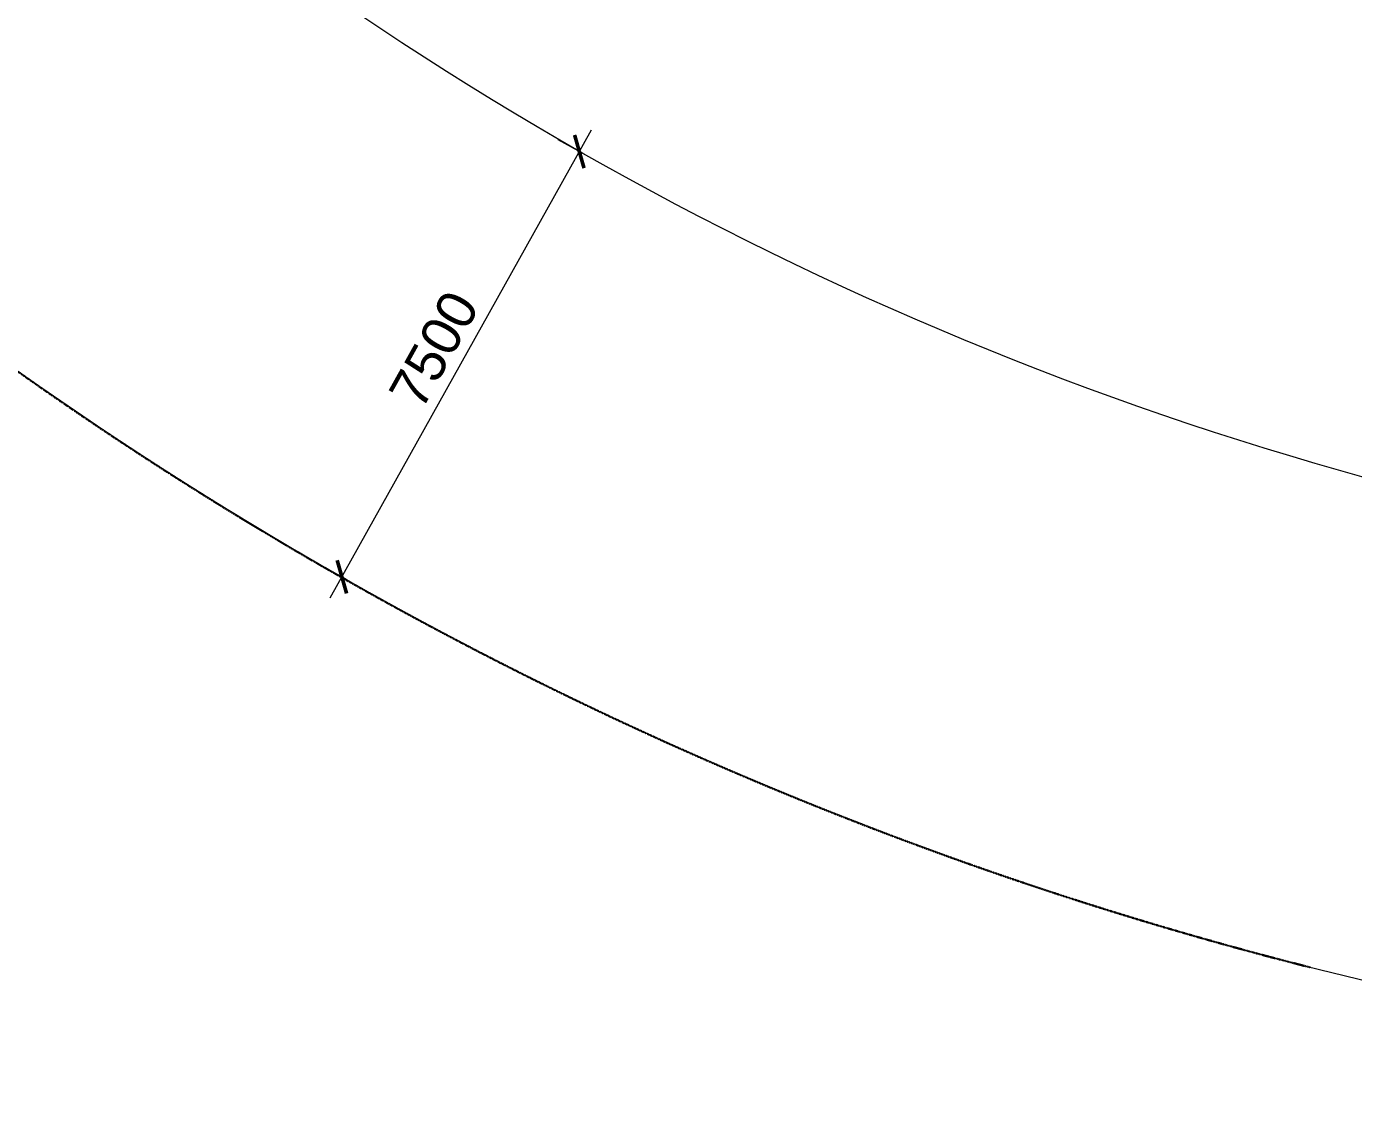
# Model space of a CAD drawing. Header units: millimetres. Extents: x -55734 to 162275, y 47779 to 197208.
# Drawn here: x 62458 to 82886, y 115250 to 131694 of the extents above; entities that cross this region are included whole.
import ezdxf
from ezdxf.xclip import XClip

# ---------------------------------------------------------------- set-up
doc = ezdxf.new("R2010")
doc.units = ezdxf.units.MM
doc.header["$XCLIPFRAME"] = 0
doc.linetypes.add('20180221 BF$0$2-2', pattern=[10, 5, -5])
doc.linetypes.add('20180221 BF$0$HIDDEN', pattern=[0.375, 0.25, -0.125])
for name, color, linetype, lineweight in [('20180221 BF$0$QHH ÐỀ XUẤT ÐIỀU CHỈNH', 5, '20180221 BF$0$HIDDEN', 30), ('DIM', 1, 'Continuous', 5), ('NET THAY 2', 55, 'Continuous', 5), ('NET-CAT', 3, 'Continuous', 15), ('NET-THAY', 2, 'Continuous', 9)]:
    doc.layers.add(name, color=color, linetype=linetype, lineweight=lineweight)
doc.styles.add('TA1', font='Font - TrueType - Arial.ttf')
doc.dimstyles.new('D_300_KTx3.0', dxfattribs={"dimtxt": 600, "dimasz": 375, "dimexe": 375, "dimexo": 375, "dimgap": 160, "dimtad": 1, "dimdec": 0, "dimzin": 9, "dimtxsty": 'TA1', "dimblk": 'ARCHTICK', "dimcen": 1, "dimdle": 375, "dimclrd": 256, "dimclre": 256, "dimclrt": 7, "dimadec": 0, "dimazin": 0, "dimtfac": 1, "dimtdec": 0, "dimtix": 1, "dimtmove": 1, "dimatfit": 3, "dimldrblk": 'ARCHTICK', "dimfxl": 1, "dimtolj": 1, "dimtzin": 0, "dimlwd": -1, "dimlwe": -1, "dimarcsym": 0})

# ---------------------------------------------------------------- blocks, each defined once
blk = doc.blocks.new('_ARCHTICK')
at = {"color": 0, "linetype": 'ByBlock', "const_width": 0.15}
blk.add_lwpolyline([(-0.5, -0.5), (0.5, 0.5)], dxfattribs=at)
blk = doc.blocks.new('*D11')
at = {"layer": 'Defpoints', "color": 0, "transparency": 16777216}
for p in [(-53947, 26246), (-54149, 25821, 0), (-47378, 22596, 0)]:
    blk.add_point(p, dxfattribs=at)
at = {"layer": 'DIM', "transparency": 16777216}
for p, q in [((-53988, 26160), (-53786, 26585)), ((-46837, 22860), (-54286, 26408)), ((-47217, 22935), (-47015, 23360))]:
    blk.add_line(p, q, dxfattribs=at)
at = {"layer": 'DIM', "transparency": 16777216, "xscale": 375, "yscale": 375, "zscale": 375}
for p, rotation in [((-53947, 26246), 154.5300960787573), ((-47176, 23021), 334.5300960787573)]:
    blk.add_blockref('_ARCHTICK', p, dxfattribs=dict(at, rotation=rotation))
at = {"layer": 'DIM', "color": 7, "transparency": 16777216, "insert": (-50361, 25055), "char_height": 600, "attachment_point": 5, "rotation": 334.5301, "style": 'TA1'}
blk.add_mtext('\\A1;7500', dxfattribs=at)
blk = doc.blocks.new('A$C1F0A2BF7')
at = {"layer": '20180221 BF$0$QHH ÐỀ XUẤT ÐIỀU CHỈNH', "linetype": '20180221 BF$0$2-2'}
blk.add_arc((152707.2, 137197.6, 0), 60000, 215.64442, 265.992139, dxfattribs=at)
blk = doc.blocks.new('A$C73191BE0')
at = {"ltscale": 0.5, "elevation": 0}
blk.add_lwpolyline([(-111251.6, -40603.8), (-101428.3, -37729.4), (-77631.6, -29036.5), (-63572, -22149.7, 0.3019913), (-52403.3, -3033, -0.2568509), (-30624.8, 42631.2, 0.304329), (-22837.8, 63508.9), (-36453.2, 120668.2)], format="xyb", dxfattribs=at)
at = {"layer": 'NET-THAY', "ltscale": 0.5, "elevation": 0}
blk.add_lwpolyline([(-113351.4, -33388.4), (-103770.7, -30600.3), (-80576, -22127.4), (-71191.2, -17524, 0.2846792), (-59999.1, 324.1, -0.223287), (-38037.5, 46402, 0.2870076), (-31261, 66503.8), (-43749.1, 118930.3)], format="xyb", dxfattribs=at)
at = {"layer": 'DIM'}
dim = blk.add_aligned_dim(p1=(-47378.5, 22596, 0), p2=(-54149.5, 25821.2, 0), distance=-470.9, dimstyle='D_300_KTx3.0', dxfattribs=at)
dim.commit()
dim.dimension.update_dxf_attribs({"geometry": '*D11', "text_midpoint": (-50360.9, 25054.8, 0)})

msp = doc.modelspace()

# ---------------------------------------------------------------- block references
at = {"layer": 'NET-CAT', "rotation": 86.30059057706528}
msp.add_blockref('A$C73191BE0', (96985.1, 175360.9, 0), dxfattribs=at)

# ---------------------------------------------------------------- next in the draw order: block references
at = {"layer": 'NET THAY 2'}
ref = msp.add_blockref('A$C1F0A2BF7', (-55733.8, 38167.8, 0), dxfattribs=at)
XClip(ref).set_block_clipping_path([(-27462.6186291156, 51738.6749988016), (137958.5174097056, 152520.3806320981)])

doc.saveas('drawing.dxf')
